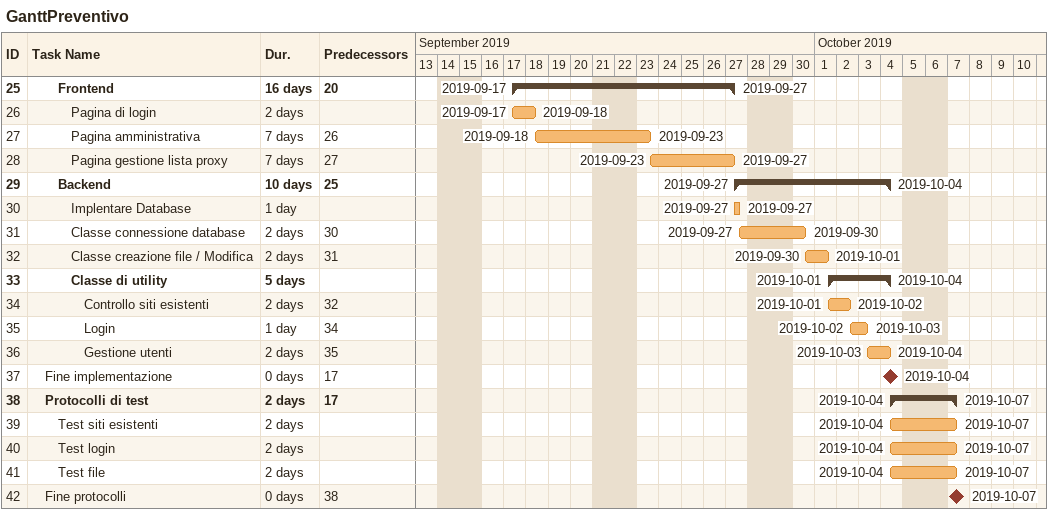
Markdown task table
GanttPreventivo

| ID | Level | Task | Duration | Start | Finish | Predecessors |
|---|---|---|---|---|---|---|
| 25 | 3 | **Frontend** | 16d | 2019-09-17 | 2019-09-27 | 20 |
| 26 | 4 | Pagina di login | 2d | 2019-09-17 | 2019-09-18 |  |
| 27 | 4 | Pagina amministrativa | 7d | 2019-09-18 | 2019-09-23 | 26 |
| 28 | 4 | Pagina gestione lista proxy | 7d | 2019-09-23 | 2019-09-27 | 27 |
| 29 | 3 | **Backend** | 10d | 2019-09-27 | 2019-10-04 | 25 |
| 30 | 4 | Implentare Database | 1d | 2019-09-27 | 2019-09-27 |  |
| 31 | 4 | Classe connessione database | 2d | 2019-09-27 | 2019-09-30 | 30 |
| 32 | 4 | Classe creazione file / Modifica | 2d | 2019-09-30 | 2019-10-01 | 31 |
| 33 | 4 | **Classe di utility** | 5d | 2019-10-01 | 2019-10-04 |  |
| 34 | 5 | Controllo siti esistenti | 2d | 2019-10-01 | 2019-10-02 | 32 |
| 35 | 5 | Login | 1d | 2019-10-02 | 2019-10-03 | 34 |
| 36 | 5 | Gestione utenti | 2d | 2019-10-03 | 2019-10-04 | 35 |
| 37 | 2 | Fine implementazione | 0d | 2019-10-04 | 2019-10-04 | 17 |
| 38 | 2 | **Protocolli di test** | 2d | 2019-10-04 | 2019-10-07 | 17 |
| 39 | 3 | Test siti esistenti | 2d | 2019-10-04 | 2019-10-07 |  |
| 40 | 3 | Test login | 2d | 2019-10-04 | 2019-10-07 |  |
| 41 | 3 | Test file | 2d | 2019-10-04 | 2019-10-07 |  |
| 42 | 2 | Fine protocolli | 0d | 2019-10-07 | 2019-10-07 | 38 |
